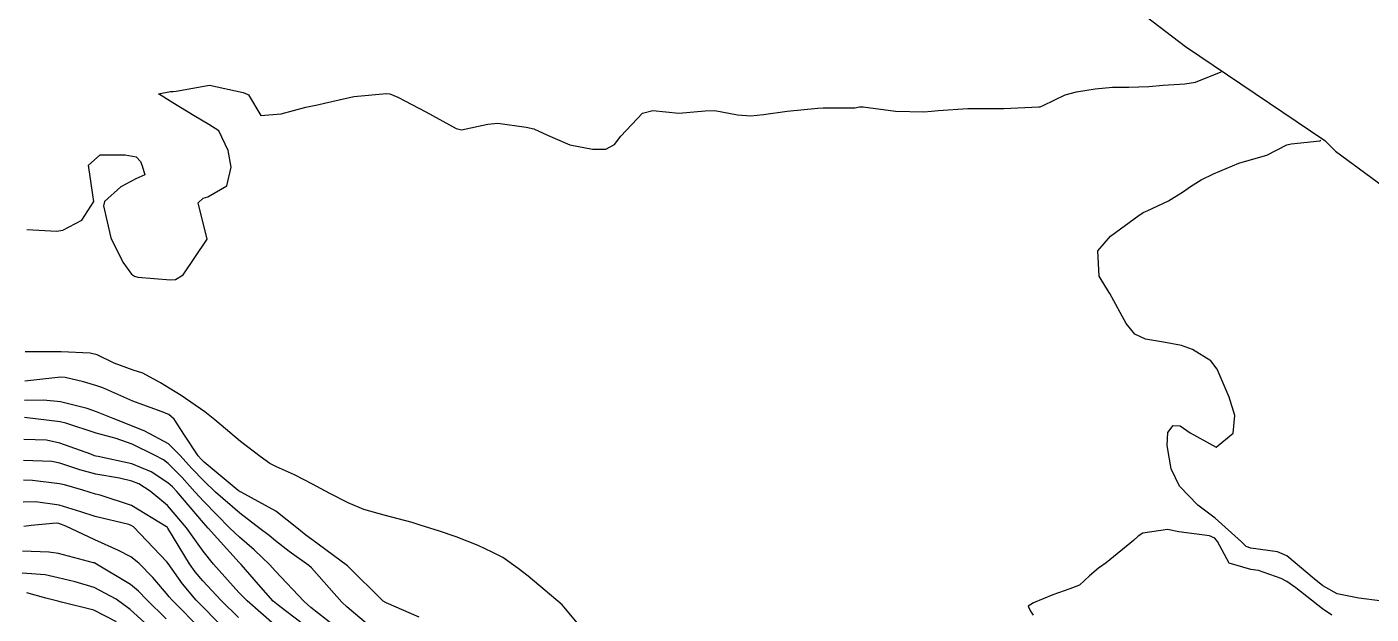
# Model space of a CAD drawing. Header units: metres. Extents: x 318500 to 325275, y 7408834 to 7428799.
# Drawn here: x 323509.6 to 323584.1, y 7421077.4 to 7421109.9 of the extents above; entities that cross this region are included whole.
import ezdxf

# ---------------------------------------------------------------- set-up
doc = ezdxf.new("R2010")
doc.units = ezdxf.units.M
doc.header["$MEASUREMENT"] = 0
for name, color, linetype in [('Area', 45, 'Continuous'), ('Curvas de Nivel 1m', 11, 'Continuous'), ('Curvas de Nivel 5m', 15, 'Continuous'), ('Vias Primárias', 230, 'Continuous')]:
    doc.layers.add(name, color=color, linetype=linetype)

msp = doc.modelspace()

# ---------------------------------------------------------------- linework, layer by layer
at = {"layer": 'Area'}
msp.add_lwpolyline([(323571.602, 7421110.455), (323573.766, 7421108.799), (323581.488, 7421103.583), (323582.086, 7421102.996), (323589.984, 7421097.188)], dxfattribs=at)
at = {"layer": 'Curvas de Nivel 1m', "flags": 128}
for points, elevation in [([(323509.616, 7421098.663), (323511.288, 7421098.572), (323511.616, 7421098.613), (323512.674, 7421099.175), (323513.332, 7421100.215), (323513.277, 7421100.584), (323513.045, 7421102.219), (323513.676, 7421102.795), (323515.075, 7421102.797), (323515.675, 7421102.681), (323515.908, 7421102.422), (323516.012, 7421102.185), (323516.154, 7421101.692), (323515.659, 7421101.457), (323514.824, 7421101.027), (323513.924, 7421100.207), (323513.867, 7421099.977), (323514.265, 7421098.203), (323514.944, 7421096.849), (323515.421, 7421096.192), (323515.588, 7421096.067), (323515.763, 7421096.012), (323517.586, 7421095.877), (323517.845, 7421095.898), (323518.279, 7421096.15), (323519.61, 7421098.13), (323519.116, 7421100.138), (323519.389, 7421100.389), (323519.645, 7421100.465), (323520.693, 7421101.081), (323520.932, 7421102.117), (323520.762, 7421103.037), (323520.26, 7421104.124), (323519.695, 7421104.466), (323518.892, 7421104.953), (323517.713, 7421105.674), (323516.911, 7421106.172), (323517.583, 7421106.302), (323517.722, 7421106.294), (323517.887, 7421106.322), (323519.728, 7421106.651), (323521.597, 7421106.236), (323521.721, 7421106.194), (323521.787, 7421106.175), (323521.893, 7421106.107), (323522.583, 7421104.977), (323523.705, 7421105.062), (323525.077, 7421105.426), (323525.713, 7421105.563), (323526.102, 7421105.658), (323527.72, 7421106.03), (323529.53, 7421106.195), (323529.723, 7421106.173), (323530.173, 7421105.993), (323531.708, 7421105.178), (323533.4, 7421104.247), (323533.693, 7421104.174), (323535.141, 7421104.486), (323535.699, 7421104.542), (323537.261, 7421104.332), (323537.695, 7421104.226), (323538.451, 7421103.882), (323539.685, 7421103.35), (323540.948, 7421103.111), (323541.689, 7421103.104), (323542.165, 7421103.361), (323542.513, 7421103.828), (323543.713, 7421105.102), (323544.277, 7421105.242), (323545.713, 7421105.105), (323547.183, 7421105.237), (323547.715, 7421105.248), (323548.977, 7421105.006), (323549.712, 7421104.943), (323550.418, 7421105.018), (323551.715, 7421105.202), (323553.418, 7421105.385), (323553.717, 7421105.396), (323555.458, 7421105.394), (323555.718, 7421105.442), (323555.921, 7421105.445), (323557.716, 7421105.208), (323559.283, 7421105.174), (323559.716, 7421105.202), (323560.073, 7421105.24), (323561.718, 7421105.35), (323563.52, 7421105.355), (323563.718, 7421105.356), (323565.648, 7421105.45), (323565.719, 7421105.454), (323565.77, 7421105.469), (323565.889, 7421105.518), (323567.116, 7421106.119), (323567.732, 7421106.273), (323568.777, 7421106.442), (323569.736, 7421106.541), (323570.646, 7421106.547), (323571.737, 7421106.579), (323572.529, 7421106.641), (323573.739, 7421106.717), (323574.332, 7421106.821), (323575.75, 7421107.39), (323575.75, 7421107.39)], 782), ([(323584.53, 7421078.095), (323583.364, 7421078.245), (323582.174, 7421078.492), (323581.374, 7421078.938), (323580.901, 7421079.315), (323579.393, 7421080.585), (323578.876, 7421080.819), (323577.397, 7421081.012), (323577.135, 7421081.102), (323576.879, 7421081.368), (323575.419, 7421082.679), (323574.453, 7421083.4), (323573.446, 7421084.453), (323572.976, 7421085.417), (323572.758, 7421086.706), (323572.791, 7421087.42), (323573.089, 7421087.813), (323573.486, 7421087.796), (323574.038, 7421087.404), (323575.472, 7421086.609), (323576.415, 7421087.376), (323576.506, 7421088.364), (323576.193, 7421089.38), (323575.533, 7421090.933), (323575.179, 7421091.395), (323574.154, 7421092.019), (323573.548, 7421092.228), (323572.563, 7421092.416), (323571.551, 7421092.589), (323570.961, 7421092.856), (323570.486, 7421093.456), (323569.585, 7421095.121), (323569.368, 7421095.472), (323569, 7421096.078), (323568.918, 7421097.481), (323569.628, 7421098.281), (323571.212, 7421099.446), (323571.473, 7421099.612), (323571.644, 7421099.691), (323572.83, 7421100.251), (323573.66, 7421100.756), (323574.049, 7421101.03), (323574.651, 7421101.405), (323575.332, 7421101.738), (323575.677, 7421101.888), (323576.732, 7421102.326), (323577.689, 7421102.606), (323578.271, 7421102.775), (323579.384, 7421103.343), (323579.632, 7421103.409), (323581.216, 7421103.559), (323581.26, 7421103.61)], 783), ([(323540.965, 7421075.845), (323539.349, 7421077.776), (323539.258, 7421077.871), (323537.374, 7421079.463), (323536.835, 7421079.898), (323535.972, 7421080.497), (323535.389, 7421080.801), (323534.617, 7421081.156), (323533.397, 7421081.646), (323532.47, 7421081.959), (323531.405, 7421082.292), (323530.953, 7421082.43), (323529.413, 7421082.847), (323528.279, 7421083.155), (323527.422, 7421083.519), (323526.401, 7421084.04), (323525.438, 7421084.552), (323524.448, 7421085.068), (323523.444, 7421085.517), (323523.072, 7421085.712), (323522.541, 7421086.094), (323521.462, 7421086.918), (323520.024, 7421088.125), (323519.487, 7421088.572), (323518.176, 7421089.474), (323517.506, 7421089.881), (323517.022, 7421090.167), (323516.039, 7421090.706), (323515.517, 7421090.874), (323514.465, 7421091.256), (323513.525, 7421091.714), (323513.13, 7421091.82), (323511.527, 7421091.89), (323511.171, 7421091.89), (323509.526, 7421091.878)], 782), ([(323531.339, 7421077.203), (323529.51, 7421077.998), (323529.351, 7421078.085), (323527.38, 7421080.03), (323525.394, 7421081.492), (323525.07, 7421081.729), (323524.667, 7421082.061), (323523.415, 7421083.06), (323521.489, 7421084.109), (323521.448, 7421084.127), (323521.43, 7421084.14), (323521.33, 7421084.212), (323519.446, 7421085.776), (323519.266, 7421085.95), (323519.114, 7421086.135), (323518.344, 7421087.269), (323517.777, 7421088.156), (323517.484, 7421088.409), (323517.065, 7421088.588), (323515.494, 7421089.15), (323513.826, 7421089.886), (323513.507, 7421090.008), (323512.759, 7421090.221), (323511.744, 7421090.468), (323511.512, 7421090.481), (323509.51, 7421090.27)], 781), ([(323526.626, 7421076.741), (323525.345, 7421077.738), (323524.987, 7421078.055), (323523.375, 7421079.763), (323523.08, 7421080.084), (323522.207, 7421080.917), (323521.395, 7421081.622), (323520.868, 7421082.115), (323519.422, 7421083.592), (323518.919, 7421084.138), (323518.214, 7421084.925), (323517.445, 7421085.7), (323517.184, 7421085.901), (323516.695, 7421086.171), (323515.459, 7421086.782), (323514.569, 7421087.093), (323513.468, 7421087.38), (323511.781, 7421087.93), (323511.476, 7421088.007), (323509.492, 7421088.258)], 779), ([(323525.327, 7421076.498), (323523.631, 7421077.79), (323523.349, 7421078.008), (323523.269, 7421078.081), (323522.452, 7421079.005), (323521.493, 7421080.108), (323521.433, 7421080.162), (323521.381, 7421080.22), (323519.654, 7421082.127), (323519.404, 7421082.412), (323517.923, 7421084.153), (323517.691, 7421084.415), (323517.435, 7421084.642), (323516.499, 7421085.233), (323515.445, 7421085.687), (323513.566, 7421086.092), (323513.449, 7421086.11), (323513.371, 7421086.133), (323513.162, 7421086.214), (323511.459, 7421086.832), (323510.72, 7421086.992), (323509.462, 7421087.039)], 778), ([(323523.33, 7421076.779), (323521.817, 7421078.103), (323521.357, 7421078.565), (323519.952, 7421080.124), (323519.381, 7421080.847), (323518.461, 7421082.144), (323517.418, 7421083.376), (323516.453, 7421084.175), (323515.819, 7421084.569), (323515.435, 7421084.734), (323514.75, 7421084.883), (323513.439, 7421085.106), (323512.562, 7421085.344), (323511.445, 7421085.72), (323511.014, 7421085.815), (323509.446, 7421085.872)], 777), ([(323521.336, 7421077.173), (323520.381, 7421078.12), (323519.361, 7421079.21), (323518.937, 7421079.708), (323518.635, 7421080.141), (323517.428, 7421082.131), (323517.409, 7421082.16), (323517.361, 7421082.2), (323515.418, 7421083.375), (323513.69, 7421083.944), (323513.427, 7421084.008), (323512.715, 7421084.221), (323511.716, 7421084.519), (323511.433, 7421084.583), (323509.935, 7421084.762), (323509.435, 7421084.773)], 776), ([(323519.325, 7421076.45), (323517.643, 7421078.156), (323517.507, 7421078.313), (323517.354, 7421078.511), (323516.59, 7421079.399), (323515.823, 7421080.183), (323515.375, 7421080.536), (323514.697, 7421080.88), (323513.389, 7421081.473), (323511.782, 7421082.234), (323511.402, 7421082.384), (323511.241, 7421082.404), (323509.862, 7421082.263), (323509.451, 7421082.218)], 774), ([(323581.87, 7421077.302), (323581.355, 7421077.662), (323579.885, 7421078.812), (323579.378, 7421079.179), (323579.074, 7421079.335), (323577.815, 7421079.784), (323577.385, 7421079.841), (323576.187, 7421080.177), (323575.547, 7421081.388), (323575.403, 7421081.578), (323575.101, 7421081.697), (323573.408, 7421081.918), (323572.772, 7421082.057), (323571.406, 7421081.854), (323571.163, 7421081.684), (323570.892, 7421081.448), (323569.387, 7421080.198), (323568.958, 7421079.9), (323568.463, 7421079.479), (323567.897, 7421078.96), (323567.369, 7421078.771), (323566.438, 7421078.43), (323565.357, 7421077.983), (323565.069, 7421077.81), (323565.184, 7421077.522), (323565.347, 7421077.305)], 782), ([(323517.334, 7421077.11), (323516.248, 7421078.177), (323515.807, 7421078.636), (323515.358, 7421079.01), (323513.397, 7421080.182), (323513.37, 7421080.196), (323513.319, 7421080.211), (323511.377, 7421080.722), (323510.835, 7421080.791), (323509.379, 7421080.856)], 773), ([(323516.95, 7421076.166), (323515.341, 7421077.616), (323514.563, 7421078.198), (323513.356, 7421078.839), (323512.292, 7421079.159), (323511.361, 7421079.371), (323510.643, 7421079.531), (323509.364, 7421079.629)], 772), ([(323514.584, 7421076.944), (323513.341, 7421077.584), (323511.551, 7421078.033), (323511.347, 7421078.073), (323510.666, 7421078.25), (323509.621, 7421078.535)], 771)]:
    msp.add_lwpolyline(points, dxfattribs=dict(at, elevation=elevation))
at = {"layer": 'Curvas de Nivel 5m', "flags": 128}
for points, elevation in [([(323528.884, 7421076.449), (323527.346, 7421077.76), (323527.059, 7421078.033), (323525.378, 7421079.924), (323525.237, 7421080.052), (323524.15, 7421080.831), (323523.393, 7421081.421), (323523.034, 7421081.723), (323522.545, 7421082.093), (323521.413, 7421082.946), (323520.068, 7421084.124), (323519.436, 7421084.717), (323518.738, 7421085.436), (323518.121, 7421086.15), (323517.46, 7421086.799), (323516.153, 7421087.496), (323515.474, 7421087.771), (323514.408, 7421088.201), (323513.485, 7421088.559), (323512.957, 7421088.749), (323511.493, 7421089.119), (323510.541, 7421089.208), (323509.494, 7421089.183)], 780), ([(323521, 7421076.113), (323519.345, 7421077.785), (323519.004, 7421078.135), (323518.246, 7421079.034), (323517.442, 7421080.159), (323517.371, 7421080.254), (323515.529, 7421082.188), (323515.401, 7421082.278), (323515.269, 7421082.325), (323513.408, 7421082.766), (323512.609, 7421083.025), (323511.417, 7421083.396), (323510.103, 7421083.577), (323509.419, 7421083.561)], 775)]:
    msp.add_lwpolyline(points, dxfattribs=dict(at, elevation=elevation))
at = {"layer": 'Vias Primárias'}
for points in [[(323715.644, 7420145.548, 0), (323709.04, 7420132.939)], [(323831.088, 7420001.787, 0), (323833.844, 7420008.443, 0.220888)], [(323205.069, 7420933.766, 0), (323207.298, 7420931.929, 0.020742), (323210.311, 7420929.649), (323213.335, 7420928.865), (323214.564, 7420929.479), (323216.061, 7420926.782), (323213.869, 7420925.313), (323213.871, 7420924.556), (323218.068, 7420917.639), (323222.108, 7420910.972), (323227.38, 7420903.131), (323230.217, 7420898.982, 0.38291), (323236.446, 7420897.46), (323249.502, 7420903.926), (323257.59, 7420907.836)]]:
    msp.add_lwpolyline(points, format="xyb", dxfattribs=at)

doc.saveas('drawing.dxf')
